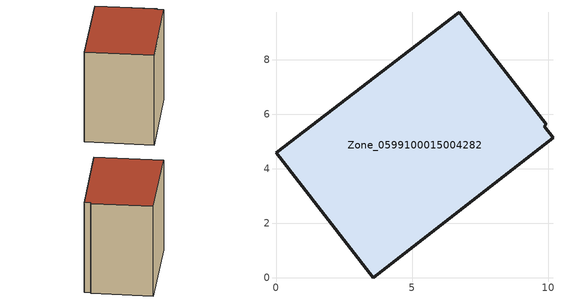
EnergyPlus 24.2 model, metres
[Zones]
Zone_0599100015004282
 floor ground (C_G): 0,4.59 6.72,9.75 9.93,5.64 9.85,5.57 10.17,5.14 3.57,0 z0.87
 wall outside (C_F): 6.72,9.75 0,4.59 3.57,0 10.17,5.14 9.85,5.57 9.93,5.64 6.72,9.75 z0.87:9.2
 roof outside (C_R): 3.57,0 10.17,5.14 9.85,5.57 9.93,5.64 6.72,9.75 0,4.59 z9.2
[BUILDING]
Pand.0599100015004282: North Axis=0; Terrain=City; Loads Convergence Tolerance Value=0.04; Temperature Convergence Tolerance Value=0.4; Solar Distribution=FullExterior; Maximum Number of Warmup Days=25; Minimum Number of Warmup Days=1
[Site:Location]
Rotterdam.The.Hague.AP_ZH_NLD Design_Conditions: Latitude=51.96; Longitude=4.45; Time Zone=1; Elevation=-4.5
[SITE:GROUNDTEMPERATURE:BUILDINGSURFACE]
18, 18, 18, 18, 18, 18, 18, 18, 18, 18, 18, 18
[MATERIAL] Thermal Absorptance=0.9; Solar Absorptance=0.7; Visible Absorptance=0.7
Name | Roughness | Thickness | Conductivity | Density | Specific Heat
G.TC.1975-1991 | MediumSmooth | 0.15 | 0.288461 | 540 | 1210
F.TC.1975-1991 | Rough | 0.3 | 0.230769 | 1920 | 840
R.TC.1975-1991 | MediumRough | 0.2 | 0.153846 | 1500 | 1000
[CONSTRUCTION]
C_G: G.TC.1975-1991
C_F: F.TC.1975-1991
C_R: R.TC.1975-1991
[ZONE]
Zone_0599100015004282: Type=1; Multiplier=1; Ceiling Height=Autocalculate; Volume=Autocalculate; Floor Area=autocalculate; Part of Total Floor Area=Yes
[ZONEINFILTRATION:DESIGNFLOWRATE]
Infil_Zone_0599100015004282: Zone or ZoneList or Space or SpaceList=Zone_0599100015004282; Schedule=AlwaysOn; Design Flow Rate Calculation Method=Flow/Area; Flow Rate per Floor Area=0.003; Constant Term Coefficient=1; Temperature Term Coefficient=0; Velocity Term Coefficient=0; Velocity Squared Term Coefficient=0
[HVACTEMPLATE:ZONE:IDEALLOADSAIRSYSTEM]
Zone_0599100015004282: Maximum Heating Supply Air Temperature=50; Minimum Cooling Supply Air Temperature=13; Maximum Heating Supply Air Humidity Ratio=0.0156; Minimum Cooling Supply Air Humidity Ratio=0.0077; Heating Limit=NoLimit; Cooling Limit=NoLimit; Dehumidification Control Type=ConstantSensibleHeatRatio; Cooling Sensible Heat Ratio=0.7; Dehumidification Setpoint=60; Humidification Control Type=None; Humidification Setpoint=30; Outdoor Air Method=None; Outdoor Air Flow Rate per Person=0.00944; Outdoor Air Flow Rate per Zone Floor Area=0; Outdoor Air Flow Rate per Zone=0; Demand Controlled Ventilation Type=None; Outdoor Air Economizer Type=NoEconomizer; Heat Recovery Type=None; Sensible Heat Recovery Effectiveness=0.7; Latent Heat Recovery Effectiveness=0.65
[ZONECONTROL:THERMOSTAT]
ThermostatControl_Zone_0599100015004282: Zone or ZoneList=Zone_0599100015004282; Control Type Schedule=DualSetpointControlType; Control 1=Thermostat_Zone_0599100015004282; Temperature Difference Between Cutout And Setpoint=0
[THERMOSTATSETPOINT:DUALSETPOINT]
Thermostat_Zone_0599100015004282: Heating Setpoint Temperature Schedule=HeatingSetpoint_Zone_0599100015004282; Cooling Setpoint Temperature Schedule=CoolingSetpoint_Zone_0599100015004282
[SCHEDULE:COMPACT]
HeatingSetpoint_Zone_0599100015004282: Through: 12/31, For: AllDays, Until: 24:00, 21
CoolingSetpoint_Zone_0599100015004282: Through: 12/31, For: AllDays, Until: 24:00, 24
DualSetpointControlType: Through: 12/31, For: AllDays, Until: 24:00, 4
AlwaysOn: Through: 12/31, For: AllDays, Until: 24:00, 1
